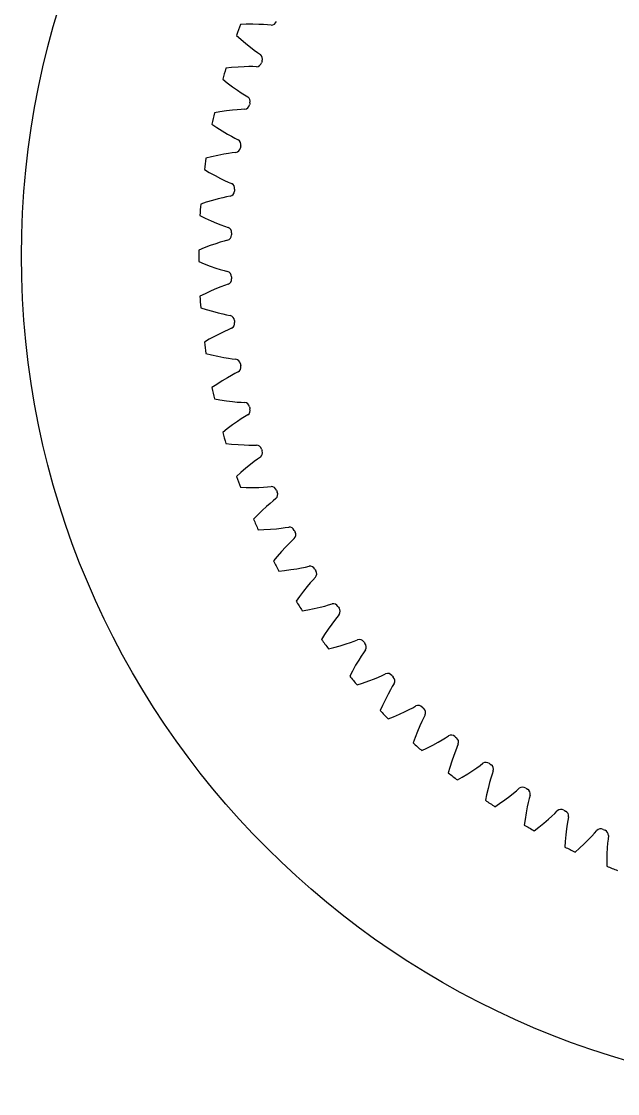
# Model space of a CAD drawing. Extents: x -49 to 4846, y -968 to 1090.
# Drawn here: x -49 to 75.4, y -133.9 to 90.1 of the extents above; entities that cross this region are included whole.
import ezdxf

# ---------------------------------------------------------------- set-up
doc = ezdxf.new("R2010")
doc.units = 0
doc.layers.get('0').update_dxf_attribs({"linetype": 'CONTINUOUS'})
doc.layers.add('OUTLINE', color=7, linetype='CONTINUOUS')

msp = doc.modelspace()

# ---------------------------------------------------------------- linework, layer by layer
at = {"color": 1}
for p, q in [((-2.082504, 89.468111), (-3.269675, 89.42574)), ((-0.717987, 89.482813), (-2.082504, 89.468111)), ((0.550772, 89.461675), (-0.717987, 89.482813)), ((1.517339, 89.421407), (0.550772, 89.461675)), ((2.340281, 89.369415), (1.517339, 89.421407)), ((3.109253, 89.305044), (2.340281, 89.369415)), ((-4.094052, 87.160784), (-3.211862, 86.365227)), ((-3.211862, 86.365227), (-2.176056, 85.476891)), ((-2.176056, 85.476891), (-1.190515, 84.677517)), ((-1.190515, 84.677517), (-0.424201, 84.087069)), ((-0.424201, 84.087069), (0.239628, 83.597922)), ((0.239628, 83.597922), (0.870069, 83.152949)), ((-5.144776, 80.416327), (-6.3261, 80.291247)), ((-3.784608, 80.526177), (-5.144776, 80.416327)), ((-2.517465, 80.593596), (-3.784608, 80.526177)), ((-1.550444, 80.62085), (-2.517465, 80.593596)), ((-0.72588, 80.62639), (-1.550444, 80.62085)), ((0.04571, 80.615817), (-0.72588, 80.62639)), ((-6.990473, 77.974303), (-6.054936, 77.242222)), ((-6.054936, 77.242222), (-4.959686, 76.428304)), ((-4.959686, 76.428304), (-3.920785, 75.699625)), ((-3.920785, 75.699625), (-3.11515, 75.164071)), ((-3.11515, 75.164071), (-2.418817, 74.722422)), ((-2.418817, 74.722422), (-1.758872, 74.32251)), ((-3.17469, 71.690777), (-3.996858, 71.627732)), ((-2.404242, 71.734054), (-3.17469, 71.690777)), ((-7.568168, 71.17298), (-8.737889, 70.9658)), ((-6.218976, 71.377443), (-7.568168, 71.17298)), ((-4.959623, 71.533089), (-6.218976, 71.377443)), ((-3.996858, 71.627732), (-4.959623, 71.533089)), ((-9.239022, 68.608155), (-8.254697, 67.943117)), ((-8.254697, 67.943117), (-7.105339, 67.207583)), ((-7.105339, 67.207583), (-6.018138, 66.553149)), ((-6.018138, 66.553149), (-5.177107, 66.075098)), ((-5.177107, 66.075098), (-4.451662, 65.683098)), ((-4.451662, 65.683098), (-3.765429, 65.330196)), ((-9.340874, 61.783102), (-10.493293, 61.494831)), ((-8.009231, 62.081182), (-9.340874, 61.783102)), ((-6.763803, 62.324296), (-8.009231, 62.081182)), ((-5.809985, 62.485869), (-6.763803, 62.324296)), ((-4.994217, 62.606112), (-5.809985, 62.485869)), ((-4.228665, 62.703026), (-4.994217, 62.606112)), ((-10.828744, 59.107972), (-9.800426, 58.513217)), ((-9.800426, 58.513217), (-8.602559, 57.859649)), ((-8.602559, 57.859649), (-7.472356, 57.282649)), ((-7.472356, 57.282649), (-6.600026, 56.86443)), ((-6.600027, 56.86443), (-5.849004, 56.523989)), ((-5.849004, 56.523989), (-5.139826, 56.219817)), ((-10.454256, 52.29244), (-11.583759, 51.924482)), ((-9.14665, 52.682684), (-10.454256, 52.29244)), ((-7.921214, 53.012083), (-9.14665, 52.682684)), ((-6.980991, 53.239797), (-7.921214, 53.012083)), ((-6.175598, 53.416652), (-6.980991, 53.239797)), ((-5.418671, 53.566732), (-6.175598, 53.416652)), ((-11.751895, 49.520037), (-10.684593, 48.998463)), ((-10.684593, 48.998463), (-9.444054, 48.430046)), ((-9.444054, 48.430046), (-8.276354, 47.933291)), ((-8.276354, 47.933291), (-7.376976, 47.576941)), ((-7.376977, 47.576941), (-6.604036, 47.289718)), ((-6.604036, 47.289718), (-5.875366, 47.035756)), ((-10.902891, 42.747231), (-12.003976, 42.301379)), ((-9.625693, 43.227738), (-10.902891, 42.747231)), ((-8.42622, 43.641817), (-9.625693, 43.227738)), ((-7.504171, 43.934562), (-8.42622, 43.641817)), ((-6.713077, 44.167168), (-7.504171, 43.934562)), ((-5.968463, 44.369684), (-6.713077, 44.167168)), ((-12.003976, 39.891063), (-10.902891, 39.445211)), ((-10.902891, 39.445211), (-9.625723, 38.964714)), ((-9.625723, 38.964714), (-8.426216, 38.550623)), ((-8.426216, 38.550623), (-7.504171, 38.257879)), ((-7.504171, 38.257879), (-6.713077, 38.025273)), ((-6.713077, 38.025273), (-5.968468, 37.822759)), ((-9.444024, 33.762408), (-10.684593, 33.193978)), ((-8.276358, 34.259149), (-9.444024, 33.762408)), ((-7.376976, 34.6155), (-8.276358, 34.259149)), ((-6.604035, 34.902723), (-7.376977, 34.6155)), ((-5.875361, 35.156687), (-6.604035, 34.902723)), ((-10.684593, 33.193978), (-11.751894, 32.672404)), ((-11.583759, 30.267959), (-10.454256, 29.900001)), ((-10.454256, 29.900001), (-9.146681, 29.509766)), ((-9.146681, 29.509766), (-7.92121, 29.180357)), ((-7.92121, 29.180357), (-6.980991, 28.952644)), ((-6.980991, 28.952644), (-6.175599, 28.77579)), ((-6.175599, 28.77579), (-5.418676, 28.62571)), ((-7.47236, 24.90979), (-8.602531, 24.332807)), ((-6.600027, 25.328011), (-7.47236, 24.90979)), ((-5.849004, 25.668452), (-6.600027, 25.328011)), ((-5.139821, 25.972627), (-5.849004, 25.668452)), ((-9.800426, 23.679224), (-10.828744, 23.084469)), ((-8.602531, 24.332807), (-9.800426, 23.679224)), ((-10.493293, 20.69761), (-9.340874, 20.409339)), ((-9.340874, 20.409339), (-8.009263, 20.111266)), ((-8.009263, 20.111266), (-6.763799, 19.868144)), ((-6.763799, 19.868144), (-5.809985, 19.706572)), ((-5.809985, 19.706572), (-4.994218, 19.58633)), ((-4.994218, 19.58633), (-4.22867, 19.489416)), ((-5.177107, 16.117343), (-6.018141, 15.63929)), ((-4.451661, 16.509344), (-5.177107, 16.117343)), ((-3.765424, 16.862248), (-4.451661, 16.509344)), ((-8.254697, 14.249324), (-9.239022, 13.584286)), ((-7.105311, 14.984876), (-8.254697, 14.249324)), ((-6.018141, 15.63929), (-7.105311, 14.984876)), ((-8.737889, 11.226642), (-7.568168, 11.019461)), ((-7.568168, 11.019461), (-6.219008, 10.815002)), ((-6.219008, 10.815002), (-4.959619, 10.659352)), ((-4.959619, 10.659352), (-3.996858, 10.564709)), ((-3.996858, 10.564709), (-3.17469, 10.501664)), ((-3.17469, 10.501664), (-2.404247, 10.458388)), ((-3.11515, 7.02837), (-3.920788, 6.492814)), ((-2.418816, 7.47002), (-3.11515, 7.02837)), ((-1.758868, 7.869934), (-2.418816, 7.47002)), ((-6.054936, 4.950219), (-6.990473, 4.218139)), ((-4.95966, 5.764156), (-6.054936, 4.950219)), ((-3.920788, 6.492814), (-4.95966, 5.764156)), ((-6.3261, 1.901194), (-5.144776, 1.776114)), ((-5.144776, 1.776114), (-3.78464, 1.666266)), ((-3.78464, 1.666266), (-2.517461, 1.598845)), ((-2.517461, 1.598845), (-1.550444, 1.571591)), ((-1.550444, 1.571591), (-0.725881, 1.566052)), ((-0.725881, 1.566052), (0.045704, 1.576625)), ((-0.424201, -1.894628), (-1.190518, -2.485078)), ((0.239629, -1.40548), (-0.424201, -1.894628)), ((0.870073, -0.960505), (0.239629, -1.40548)), ((-3.211862, -4.172786), (-4.094052, -4.968343)), ((-2.176031, -3.284429), (-3.211862, -4.172786)), ((-1.190518, -2.485078), (-2.176031, -3.284429)), ((-3.269676, -7.233299), (-2.082504, -7.27567)), ((-2.082504, -7.27567), (-0.718019, -7.290372)), ((-0.718019, -7.290372), (0.550776, -7.269234)), ((0.550776, -7.269234), (1.51734, -7.228966)), ((1.517339, -7.228966), (2.34028, -7.176974)), ((2.34028, -7.176974), (3.109248, -7.112603)), ((2.88263, -10.608179), (2.159367, -11.250647)), ((3.510722, -10.073916), (2.88263, -10.608179)), ((4.10859, -9.586047), (3.510722, -10.073916)), ((0.260676, -13.075245), (-0.56387, -13.930402)), ((1.232015, -12.116796), (0.260676, -13.075245)), ((2.159367, -11.250647), (1.232015, -12.116796)), ((6.008855, -15.684817), (6.771459, -15.566962)), ((0.416494, -16.132336), (1.603729, -16.09179)), ((1.603729, -16.09179), (2.965916, -16.011275)), ((2.965916, -16.011275), (4.230146, -15.901682)), ((4.230146, -15.901682), (5.191546, -15.794088)), ((5.191545, -15.794088), (6.008855, -15.684817)), ((6.112548, -19.761186), (5.247874, -20.689914)), ((6.789232, -19.069832), (6.112548, -19.761186)), ((7.378526, -18.493057), (6.789232, -19.069832)), ((7.940905, -17.964671), (7.378526, -18.493057)), ((4.345759, -21.713786), (3.582874, -22.624378)), ((5.247874, -20.689914), (4.345759, -21.713786)), ((4.714449, -24.75256), (5.895964, -24.629296)), ((5.895964, -24.629296), (7.249216, -24.453956)), ((7.249216, -24.453956), (8.502722, -24.256442)), ((8.502722, -24.256442), (9.454274, -24.082046)), ((9.454274, -24.082046), (10.26197, -23.916028)), ((10.26197, -23.916028), (11.014496, -23.745264)), ((11.824197, -26.621884), (11.276573, -27.238361)), ((12.348349, -26.055556), (11.824197, -26.621884)), ((9.851981, -28.962017), (9.023485, -30.046323)), ((10.649764, -27.975235), (9.851981, -28.962017)), ((11.276573, -27.238361), (10.649764, -27.975235)), ((9.023485, -30.046323), (8.325978, -31.007913)), ((9.603251, -33.051977), (10.773289, -32.846595)), ((10.773289, -32.846595), (12.111014, -32.577283)), ((12.111014, -32.577283), (13.347688, -32.29281)), ((13.347688, -32.29281), (14.284758, -32.052462)), ((14.284757, -32.052462), (15.078905, -31.830507)), ((15.078905, -31.830507), (15.817686, -31.607665)), ((16.322791, -35.073971), (15.74891, -35.852774)), ((16.826078, -34.420796), (16.322791, -35.073971)), ((17.309448, -33.819284), (16.826078, -34.420796)), ((14.271065, -38.03226), (13.642334, -39.040163)), ((15.021905, -36.892803), (14.271065, -38.03226)), ((15.74891, -35.852774), (15.021905, -36.892803)), ((17.527623, -40.34168), (18.741442, -39.971634)), ((18.741442, -39.971634), (19.659462, -39.666505)), ((19.659462, -39.666505), (20.436193, -39.389693)), ((20.436193, -39.389693), (21.157629, -39.11586)), ((15.059082, -40.99015), (16.211944, -40.703651)), ((16.211944, -40.703651), (17.527623, -40.34168)), ((21.903301, -42.538488), (21.385145, -43.355426)), ((22.359799, -41.851796), (21.903301, -42.538488)), ((22.800032, -41.218031), (22.359799, -41.851796)), ((20.73246, -44.443634), (20.062933, -45.632692)), ((21.385145, -43.355426), (20.73246, -44.443634)), ((20.062933, -45.632692), (19.506041, -46.681998)), ((24.657704, -47.255504), (25.552204, -46.88708)), ((25.552203, -46.88708), (26.307732, -46.556761)), ((26.307732, -46.556761), (27.00831, -46.23327)), ((21.055363, -48.528407), (22.185431, -48.162186)), ((22.185431, -48.162186), (23.472655, -47.70932)), ((23.472655, -47.70932), (24.657704, -47.255504)), ((28.3984, -48.878682), (27.990916, -49.595545)), ((28.793352, -48.215752), (28.3984, -48.878682)), ((27.531008, -50.446637), (26.955823, -51.577724)), ((27.990916, -49.595545), (27.531008, -50.446637)), ((26.370871, -52.810589), (25.888532, -53.896186)), ((26.955823, -51.577724), (26.370871, -52.810589)), ((31.067651, -54.108933), (31.934272, -53.679009)), ((31.934272, -53.679009), (32.664918, -53.296792)), ((32.664918, -53.296792), (33.341224, -52.925219)), ((27.562878, -55.630022), (28.664647, -55.185864)), ((28.664647, -55.185864), (29.917146, -54.644308)), ((29.917146, -54.644308), (31.067651, -54.108933)), ((34.912463, -55.467219), (34.555977, -56.210761)), ((35.260208, -54.778354), (34.912463, -55.467219)), ((34.156558, -57.091861), (33.661675, -58.260316)), ((34.555977, -56.21076), (34.156558, -57.091861)), ((33.164149, -59.530982), (32.758712, -60.64758)), ((33.661675, -58.260316), (33.164149, -59.530982)), ((37.940055, -60.498532), (38.774575, -60.009203)), ((38.774575, -60.009203), (39.476779, -59.576949)), ((39.476779, -59.576949), (40.125518, -59.159105)), ((34.549926, -62.260396), (35.618028, -61.740464)), ((35.618028, -61.740464), (36.829699, -61.112858)), ((36.829699, -61.112858), (37.940055, -60.498532)), ((41.5665, -62.351906), (41.229517, -63.258723)), ((41.87025, -61.585309), (41.5665, -62.351906)), ((42.169096, -60.873864), (41.87025, -61.585309)), ((40.817346, -64.458852), (40.409669, -65.761129)), ((41.229517, -63.258723), (40.817346, -64.458852)), ((46.710129, -65.366638), (47.32814, -64.904557)), ((40.409669, -65.761129), (40.08311, -66.903289)), ((43.011696, -67.794055), (44.176636, -67.083456)), ((44.176636, -67.083456), (45.241434, -66.393171)), ((45.241434, -66.393171), (46.039788, -65.846822)), ((46.039787, -65.846822), (46.710129, -65.366638)), ((49.486355, -66.472586), (49.237866, -67.203145)), ((41.982465, -68.387228), (43.011696, -67.794055)), ((48.715424, -68.917177), (48.387974, -70.143135)), ((48.98833, -67.989063), (48.715424, -68.917177)), ((49.237866, -67.203145), (48.98833, -67.989063)), ((48.072133, -71.470677), (47.826042, -72.632835)), ((48.387974, -70.143135), (48.072133, -71.470677)), ((52.936217, -71.764134), (53.694514, -71.163424)), ((53.694514, -71.163424), (54.329727, -70.637649)), ((54.329727, -70.637649), (54.913999, -70.133584)), ((57.176337, -71.547244), (56.979414, -72.293357)), ((49.824284, -73.980667), (50.809631, -73.317143)), ((50.809631, -73.317143), (51.922164, -72.527013)), ((51.922164, -72.527013), (52.936217, -71.764134)), ((56.785309, -73.094768), (56.57781, -74.039658)), ((56.979414, -72.293357), (56.785309, -73.094768)), ((56.336676, -75.285471), (56.114209, -76.631811)), ((56.57781, -74.039658), (56.336676, -75.285471)), ((60.986915, -76.585251), (61.701462, -75.933109)), ((61.701461, -75.933109), (62.298451, -75.364305)), ((62.298451, -75.364305), (62.846138, -74.820711)), ((65.201577, -76.073115), (65.05718, -76.831146)), ((56.114209, -76.631811), (55.949786, -77.808305)), ((58.03718, -79.013463), (58.973842, -78.282821)), ((58.973842, -78.282821), (60.028548, -77.41701)), ((60.028548, -77.41701), (60.986915, -76.585251)), ((64.919451, -77.644145), (64.77837, -78.601208)), ((65.05718, -76.831146), (64.919451, -77.644145)), ((64.624727, -79.860807), (64.496717, -81.219386)), ((64.77837, -78.601208), (64.624727, -79.860807)), ((69.354306, -80.833037), (70.021621, -80.132639)), ((70.021621, -80.132639), (70.577478, -79.523577)), ((70.577478, -79.523577), (71.085911, -78.943102)), ((73.522977, -80.028148), (73.431809, -80.794406)), ((64.496717, -81.219386), (64.414763, -82.404483)), ((66.58114, -83.461096), (67.464553, -82.666897)), ((67.464553, -82.666897), (68.456294, -81.729621)), ((68.456294, -81.729621), (69.354306, -80.833037)), ((73.277151, -82.579604), (73.211748, -83.846853)), ((73.351128, -81.615031), (73.277151, -82.579604)), ((73.431809, -80.794406), (73.351128, -81.615031)), ((73.211748, -83.846853), (73.17882, -85.211052)), ((73.17882, -85.211052), (73.179733, -86.398979))]:
    msp.add_line(p, q, dxfattribs=at)
for centre, radius, start, end in [((3.153854, 90.42916), 1.125, 267.727913, 341.2612), ((125.990773, 41.096282), 138, 159.499628, 160.500372), ((0.181671, 82.263155), 1.125, 338.738787, 52.272366), ((0.011787, 81.740305), 1.125, 271.727913, 345.2612), ((125.990942, 41.096221), 131.25, 161.907943, 162.092057), ((125.990769, 41.09627), 138, 163.499628, 164.500372), ((-2.383524, 73.386863), 1.125, 342.738787, 56.272366), ((-2.516522, 72.853436), 1.125, 275.727913, 349.2612), ((125.990942, 41.096221), 131.25, 165.907943, 166.092057), ((125.990766, 41.096258), 138, 167.499628, 168.500372), ((-4.323291, 64.353255), 1.125, 346.738787, 60.272366), ((-4.418756, 63.81185), 1.125, 279.727913, 353.2612), ((125.990942, 41.096221), 131.25, 169.907943, 170.092057), ((125.990764, 41.096246), 138, 171.499628, 172.500372), ((-5.628181, 55.20634), 1.125, 350.738787, 64.272366), ((-5.685646, 54.659595), 1.125, 283.727913, 357.2612), ((125.990942, 41.096221), 131.25, 173.907943, 174.092057), ((125.990762, 41.096233), 138, 175.499628, 176.500372), ((-6.291836, 45.990683), 1.125, 354.738787, 68.272366), ((-6.311022, 45.441261), 1.125, 287.727913, 1.2612), ((125.990942, 41.096221), 131.25, 177.907943, 178.092057), ((125.990762, 41.096221), 138, 179.499628, 180.500372), ((-6.311022, 36.75118), 1.125, 358.738787, 72.272366), ((-6.291836, 36.201758), 1.125, 291.727913, 5.2612), ((125.990942, 41.096221), 131.25, 181.907943, 182.092057), ((125.990762, 41.096208), 138, 183.499628, 184.500372), ((-5.685646, 27.532846), 1.125, 2.738787, 76.272366), ((-5.628181, 26.986101), 1.125, 295.727913, 9.2612), ((125.990942, 41.096221), 131.25, 185.907943, 186.092057), ((125.990764, 41.096196), 138, 187.499628, 188.500372), ((-4.418756, 18.380591), 1.125, 6.738787, 80.272366), ((-4.323291, 17.839187), 1.125, 299.727913, 13.2612), ((125.990942, 41.096221), 131.25, 189.907943, 190.092057), ((125.990766, 41.096183), 138, 191.499628, 192.500372), ((-2.516522, 9.339005), 1.125, 10.738787, 84.272366), ((-2.383524, 8.805578), 1.125, 303.727913, 17.2612), ((125.990942, 41.096221), 131.25, 193.907943, 194.092057), ((125.990769, 41.096171), 138, 195.499628, 196.500372), ((0.011787, 0.452136), 1.125, 14.738787, 88.272366), ((0.181671, -0.070714), 1.125, 307.727913, 21.2612), ((125.990942, 41.096221), 131.25, 197.907943, 198.092057), ((125.990773, 41.096159), 138, 199.499628, 200.500372), ((3.153854, -8.236718), 1.125, 18.738787, 92.272366), ((3.359797, -8.746444), 1.125, 311.727913, 25.2612), ((125.990942, 41.096221), 131.25, 201.907943, 202.092057), ((125.990778, 41.096147), 138, 203.499628, 204.500372), ((6.894371, -16.685228), 1.125, 22.738787, 96.272366), ((125.990942, 41.096221), 131.25, 205.907943, 206.092057), ((7.135368, -17.179346), 1.125, 315.727913, 29.2612), ((125.990783, 41.096136), 138, 207.499628, 208.500372), ((11.215114, -24.852232), 1.125, 26.738787, 100.272366), ((125.990942, 41.096221), 131.25, 209.907943, 210.092057), ((11.489993, -25.328335), 1.125, 319.727913, 33.2612), ((125.990789, 41.096125), 138, 211.499628, 212.500372), ((16.095034, -32.697942), 1.125, 30.738787, 104.272366), ((125.990942, 41.096221), 131.25, 213.907943, 214.092057), ((16.402454, -33.153711), 1.125, 323.727913, 37.2612), ((125.990796, 41.096115), 138, 215.499628, 216.500372), ((21.510355, -40.184134), 1.125, 34.738787, 108.272366), ((125.990942, 41.096221), 131.25, 217.907943, 218.092057), ((21.848819, -40.617348), 1.125, 327.727913, 41.2612), ((125.990804, 41.096105), 138, 219.499628, 220.500372), ((27.434696, -47.274336), 1.125, 38.738787, 112.272366), ((125.990942, 41.096221), 131.25, 221.907943, 222.092057), ((27.802555, -47.682885), 1.125, 331.727913, 45.2612), ((33.839192, -53.934006), 1.125, 42.738787, 116.272366), ((125.990942, 41.096221), 131.25, 225.907943, 226.092057), ((34.234654, -54.3159), 1.125, 335.727913, 49.2612), ((125.990812, 41.096096), 138, 223.499628, 224.500372), ((40.692643, -60.130699), 1.125, 46.738787, 120.272366), ((125.990942, 41.096221), 131.25, 229.907943, 230.092057), ((41.113781, -60.484076), 1.125, 339.727913, 53.2612), ((125.990822, 41.096087), 138, 227.499628, 228.500372), ((47.961658, -65.834224), 1.125, 50.738787, 124.272366), ((125.990831, 41.096079), 138, 231.499628, 232.500372), ((125.990942, 41.096221), 131.25, 233.907943, 234.092057), ((48.406421, -66.157363), 1.125, 343.727913, 57.2612), ((55.610824, -71.016794), 1.125, 54.738787, 128.272366), ((125.990942, 41.096221), 131.25, 237.907943, 238.092057), ((56.077044, -71.308121), 1.125, 347.727913, 61.2612), ((125.990841, 41.096071), 138, 235.499628, 236.500372), ((63.602875, -75.653161), 1.125, 58.738787, 132.272366), ((125.990942, 41.096221), 131.25, 241.907943, 242.092057), ((64.088282, -75.911256), 1.125, 351.727913, 65.2612), ((125.990852, 41.096065), 138, 239.499628, 240.500372), ((71.898875, -79.720737), 1.125, 62.738787, 136.272366), ((125.990942, 41.096221), 131.25, 245.907943, 246.092057), ((72.401102, -79.944343), 1.125, 355.727913, 69.2612), ((125.990863, 41.096059), 138, 243.499628, 244.500372), ((125.990874, 41.096054), 138, 247.499628, 248.500372)]:
    msp.add_arc(centre, radius, start, end, dxfattribs=at)
at = {"layer": 'OUTLINE'}
msp.add_circle((125.990942, 41.096221), 175, dxfattribs=at)

doc.saveas('drawing.dxf')
